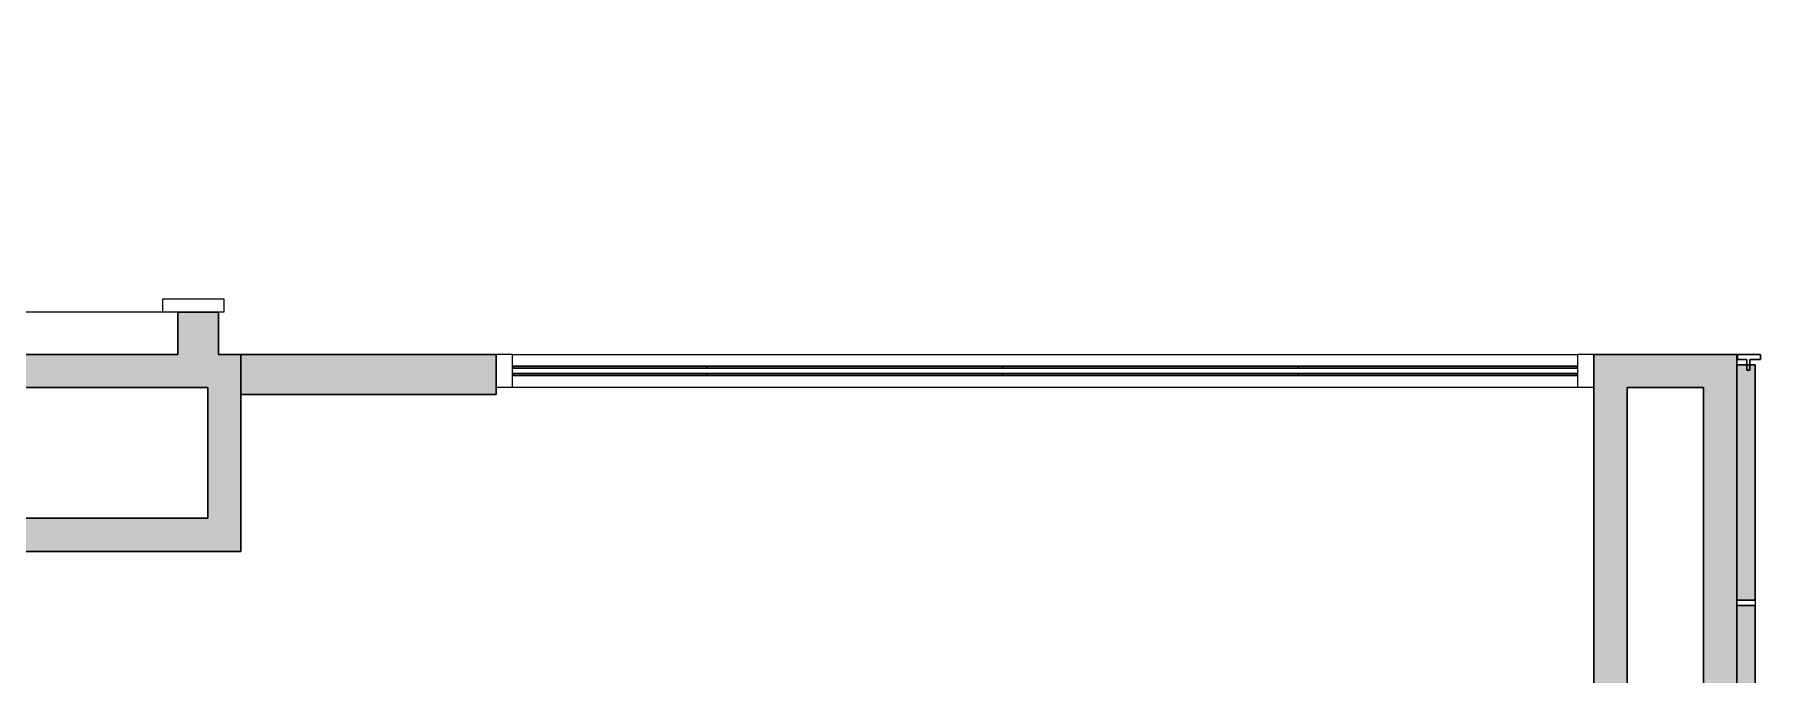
# Model space of a CAD drawing. Header units: millimetres. Extents: x 155927 to 326028, y -36033 to 97293.
# Drawn here: x 182875 to 188128, y 25933 to 27881 of the extents above; entities that cross this region are included whole.
import ezdxf

# ---------------------------------------------------------------- set-up
doc = ezdxf.new("R2010")
doc.units = ezdxf.units.MM
doc.header["$MEASUREMENT"] = 0
for name, color, linetype, lineweight in [('A-DOOR', 4, 'CONTINUOUS', 9), ('A-DOOR-FRAM', 4, 'CONTINUOUS', 18), ('A-GLAZ-CURT', 7, 'CONTINUOUS', 9), ('A-GLAZ-CWMG', 7, 'CONTINUOUS', 9), ('A-WALL', 7, 'CONTINUOUS', 9), ('A-WALL-PATT', 7, 'CONTINUOUS', 9), ('I-WALL', 7, 'CONTINUOUS', 9)]:
    doc.layers.add(name, color=color, linetype=linetype, lineweight=lineweight)

msp = doc.modelspace()

# ---------------------------------------------------------------- hatches: boundary and pattern name
at = {"layer": 'A-GLAZ-CURT'}
h = msp.add_hatch(color=256, dxfattribs=at)
h.paths.add_polyline_path([(184920.8, 26843.6), (184920.8, 26849.6), (184329.3, 26849.6), (184329.3, 26843.6)], flags=0)
h.paths.add_polyline_path([(184329.3, 26865.6), (184920.8, 26865.6), (184920.8, 26871.6), (184329.3, 26871.6)], flags=0)
h = msp.add_hatch(color=256, dxfattribs=at)
h.paths.add_polyline_path([(185820.8, 26843.6), (185820.8, 26849.6), (184920.8, 26849.6), (184920.8, 26843.6), (185419.4, 26843.6)], flags=0)
h.paths.add_polyline_path([(185820.8, 26865.6), (185820.8, 26871.6), (184920.8, 26871.6), (184920.8, 26865.6), (185419.4, 26865.6)], flags=0)
h = msp.add_hatch(color=256, dxfattribs=at)
h.paths.add_polyline_path([(186720.8, 26843.6), (186720.8, 26849.6), (185820.8, 26849.6), (185820.8, 26843.6), (186319.4, 26843.6)], flags=0)
h.paths.add_polyline_path([(186720.8, 26865.6), (186720.8, 26871.6), (185820.8, 26871.6), (185820.8, 26865.6), (186319.4, 26865.6)], flags=0)
h = msp.add_hatch(color=256, dxfattribs=at)
h.paths.add_polyline_path([(187532.5, 26843.6), (187570.8, 26843.6), (187570.8, 26849.6), (186720.8, 26849.6), (186720.8, 26843.6), (186926, 26843.6)], flags=0)
h.paths.add_polyline_path([(186720.8, 26865.6), (187570.8, 26865.6), (187570.8, 26871.6), (186720.8, 26871.6)], flags=0)
at = {"layer": 'A-WALL-PATT'}
h = msp.add_hatch(color=256, dxfattribs=at)
h.paths.add_polyline_path([(183310.8, 26907.6), (183432.8, 26907.6), (183432.8, 27036.4), (183310.8, 27036.4)], flags=0)
h.paths.add_polyline_path([(183432.8, 28046.4), (183432.8, 28407.6), (183310.8, 28407.6), (183310.8, 28046.4)], flags=0)
h = msp.add_hatch(color=256, dxfattribs=at)
h.paths.add_polyline_path([(183401.8, 26806.6), (183502.8, 26806.6), (183502.8, 26907.6), (181772.7, 26907.6), (181772.7, 26806.6), (181873.7, 26806.6)], flags=0)
h.paths.add_polyline_path([(180471.7, 26806.6), (180572.7, 26806.6), (180572.7, 26907.6), (174439.7, 26907.6), (174439.7, 26806.6), (179317, 26806.6)], flags=0)
for points in [[(184279.3, 26785.6), (184279.3, 26907.6), (183502.8, 26907.6), (183502.8, 26785.6), (184169.7, 26785.6)], [(187721.8, 26806.6), (187954.5, 26806.6), (187954.5, 26907.6), (187620.8, 26907.6), (187620.8, 26806.6)], [(188055.5, 15107.6), (188055.5, 26907.6), (187954.5, 26907.6), (187954.5, 15107.6)], [(183502.8, 26408.6), (183502.8, 26806.6), (183401.8, 26806.6), (183401.8, 26408.6)], [(187620.8, 15208.6), (187721.8, 15208.6), (187721.8, 26806.6), (187620.8, 26806.6), (187620.8, 16376.6)], [(183502.8, 26307.6), (183502.8, 26408.6), (174561.2, 26408.6), (174561.2, 26307.6), (181743.4, 26307.6)]]:
    msp.add_hatch(color=256, dxfattribs=at).paths.add_polyline_path(points, flags=0)
h = msp.add_hatch(color=256, dxfattribs=at)
h.paths.add_polyline_path([(188111.5, 15139.6), (188111.5, 17094.8), (188055.5, 17094.8), (188055.5, 15139.6)], flags=0)
h.paths.add_polyline_path([(188055.5, 17110.8), (188111.5, 17110.8), (188111.5, 20110.8), (188055.5, 20110.8), (188055.5, 18161.9)], flags=0)
h.paths.add_polyline_path([(188111.5, 20126.8), (188111.5, 23126.8), (188055.5, 23126.8), (188055.5, 20126.8)], flags=0)
h.paths.add_polyline_path([(188055.5, 25558.8), (188111.5, 25558.8), (188111.5, 26142.8), (188055.5, 26142.8)], flags=0)
h.paths.add_polyline_path([(188111.5, 26158.8), (188111.5, 26875.6), (188055.5, 26875.6), (188055.5, 26158.8)], flags=0)

# ---------------------------------------------------------------- linework, layer by layer
at = {"layer": 'A-DOOR'}
msp.add_line((183310.8, 27036.4), (182300.8, 27036.4), dxfattribs=at)
msp.add_arc((183310.8, 27036.4), 1010, 90, 180, dxfattribs=at)
at = {"layer": 'A-DOOR-FRAM', "lineweight": 20}
for p, q in [((183264.8, 27036.4), (183264.8, 27076.4)), ((183264.8, 27076.4), (183450.8, 27076.4)), ((183450.8, 27076.4), (183450.8, 27036.4)), ((183310.8, 27036.4), (183264.8, 27036.4)), ((183450.8, 27036.4), (183432.8, 27036.4))]:
    msp.add_line(p, q, dxfattribs=at)
at = {"layer": 'A-GLAZ-CURT', "lineweight": 30}
for p, q in [((184920.8, 26871.6), (184329.3, 26871.6)), ((184329.3, 26871.6), (184329.3, 26865.6)), ((184329.3, 26865.6), (184920.8, 26865.6)), ((184920.8, 26849.6), (184329.3, 26849.6)), ((184329.3, 26849.6), (184329.3, 26843.6)), ((184329.3, 26843.6), (184920.8, 26843.6)), ((185820.8, 26871.6), (184920.8, 26871.6)), ((184920.8, 26871.6), (184920.8, 26865.6)), ((184920.8, 26865.6), (184920.8, 26871.6)), ((184920.8, 26865.6), (185820.8, 26865.6)), ((185820.8, 26849.6), (184920.8, 26849.6)), ((184920.8, 26849.6), (184920.8, 26843.6)), ((184920.8, 26843.6), (184920.8, 26849.6)), ((184920.8, 26843.6), (185820.8, 26843.6)), ((186720.8, 26871.6), (185820.8, 26871.6)), ((185820.8, 26871.6), (185820.8, 26865.6)), ((185820.8, 26865.6), (185820.8, 26871.6)), ((185820.8, 26865.6), (186720.8, 26865.6)), ((186720.8, 26849.6), (185820.8, 26849.6)), ((185820.8, 26849.6), (185820.8, 26843.6)), ((185820.8, 26843.6), (185820.8, 26849.6)), ((185820.8, 26843.6), (186720.8, 26843.6)), ((187570.8, 26871.6), (186720.8, 26871.6)), ((186720.8, 26871.6), (186720.8, 26865.6)), ((186720.8, 26865.6), (186720.8, 26871.6)), ((186720.8, 26865.6), (187570.8, 26865.6)), ((187570.8, 26849.6), (186720.8, 26849.6)), ((186720.8, 26849.6), (186720.8, 26843.6)), ((186720.8, 26843.6), (186720.8, 26849.6)), ((186720.8, 26843.6), (187570.8, 26843.6)), ((187570.8, 26865.6), (187570.8, 26871.6)), ((187570.8, 26843.6), (187570.8, 26849.6))]:
    msp.add_line(p, q, dxfattribs=at)
at = {"layer": 'A-GLAZ-CWMG', "lineweight": 20, "extrusion": (0, 0, -1)}
for p, q in [((184329.3, 26907.6), (184279.3, 26907.6)), ((184279.3, 26907.6), (184279.3, 26807.6)), ((184329.3, 26807.6), (184329.3, 26907.6)), ((184279.3, 26807.6), (184329.3, 26807.6))]:
    msp.add_line(p, q, dxfattribs=at)
at = {"layer": 'A-GLAZ-CWMG'}
for p, q in [((184329.3, 26907.6), (184920.8, 26907.6)), ((184920.8, 26907.6), (185820.8, 26907.6)), ((185820.8, 26907.6), (186720.8, 26907.6)), ((186720.8, 26907.6), (187570.8, 26907.6)), ((184329.3, 26807.6), (184920.8, 26807.6)), ((184920.8, 26807.6), (185820.8, 26807.6)), ((185820.8, 26807.6), (186720.8, 26807.6)), ((186720.8, 26807.6), (187570.8, 26807.6))]:
    msp.add_line(p, q, dxfattribs=at)
at = {"layer": 'A-GLAZ-CWMG', "lineweight": 20}
for p, q in [((187620.8, 26907.6), (187570.8, 26907.6)), ((187570.8, 26907.6), (187570.8, 26807.6)), ((187620.8, 26807.6), (187620.8, 26907.6)), ((187570.8, 26807.6), (187620.8, 26807.6))]:
    msp.add_line(p, q, dxfattribs=at)
at = {"layer": 'A-WALL', "lineweight": 30}
for p, q in [((184279.3, 26907.6), (183502.8, 26907.6)), ((183502.8, 26907.6), (183502.8, 26785.6)), ((184279.3, 26785.6), (184279.3, 26907.6)), ((188127.5, 26907.6), (188057.5, 26907.6)), ((188057.5, 26907.6), (188057.5, 26891.6)), ((188127.5, 26891.6), (188127.5, 26907.6)), ((188057.5, 26891.6), (188085.5, 26891.6)), ((188085.5, 26891.6), (188085.5, 26859.6)), ((188085.5, 26859.6), (188095.5, 26859.6)), ((188095.5, 26891.6), (188127.5, 26891.6)), ((188095.5, 26859.6), (188095.5, 26891.6)), ((183502.8, 26785.6), (184279.3, 26785.6))]:
    msp.add_line(p, q, dxfattribs=at)
at = {"layer": 'I-WALL', "lineweight": 30}
for p, q in [((183310.8, 27036.4), (183310.8, 26907.6)), ((183432.8, 27036.4), (183310.8, 27036.4)), ((183434.8, 27036.4), (183432.8, 27036.4)), ((183434.8, 26907.6), (183434.8, 27036.4)), ((183310.8, 26907.6), (181772.7, 26907.6)), ((183502.8, 26907.6), (183434.8, 26907.6)), ((183502.8, 26806.6), (183502.8, 26907.6)), ((187954.5, 26907.6), (187620.8, 26907.6)), ((187620.8, 26907.6), (187620.8, 26806.6)), ((188055.5, 26907.6), (187954.5, 26907.6)), ((188055.5, 15107.6), (188055.5, 26907.6)), ((188055.5, 26875.6), (188055.5, 26158.8)), ((188111.5, 26875.6), (188055.5, 26875.6)), ((188111.5, 26158.8), (188111.5, 26875.6)), ((181873.7, 26806.6), (183401.8, 26806.6)), ((183401.8, 26806.6), (183401.8, 26408.6)), ((183502.8, 26408.6), (183502.8, 26806.6)), ((187620.8, 26806.6), (187620.8, 15208.6)), ((187721.8, 15208.6), (187721.8, 26806.6)), ((187721.8, 26806.6), (187954.5, 26806.6)), ((187954.5, 26806.6), (187954.5, 15208.6)), ((183401.8, 26408.6), (174561.2, 26408.6)), ((183502.8, 26307.6), (183502.8, 26408.6)), ((174561.2, 26307.6), (183502.8, 26307.6)), ((188055.5, 26158.8), (188111.5, 26158.8)), ((188055.5, 26142.8), (188055.5, 25558.8)), ((188111.5, 26142.8), (188055.5, 26142.8)), ((188111.5, 25558.8), (188111.5, 26142.8))]:
    msp.add_line(p, q, dxfattribs=at)
at = {"layer": 'I-WALL'}
msp.add_line((188111.5, 26158.8), (188111.5, 26142.8), dxfattribs=at)

doc.saveas('drawing.dxf')
